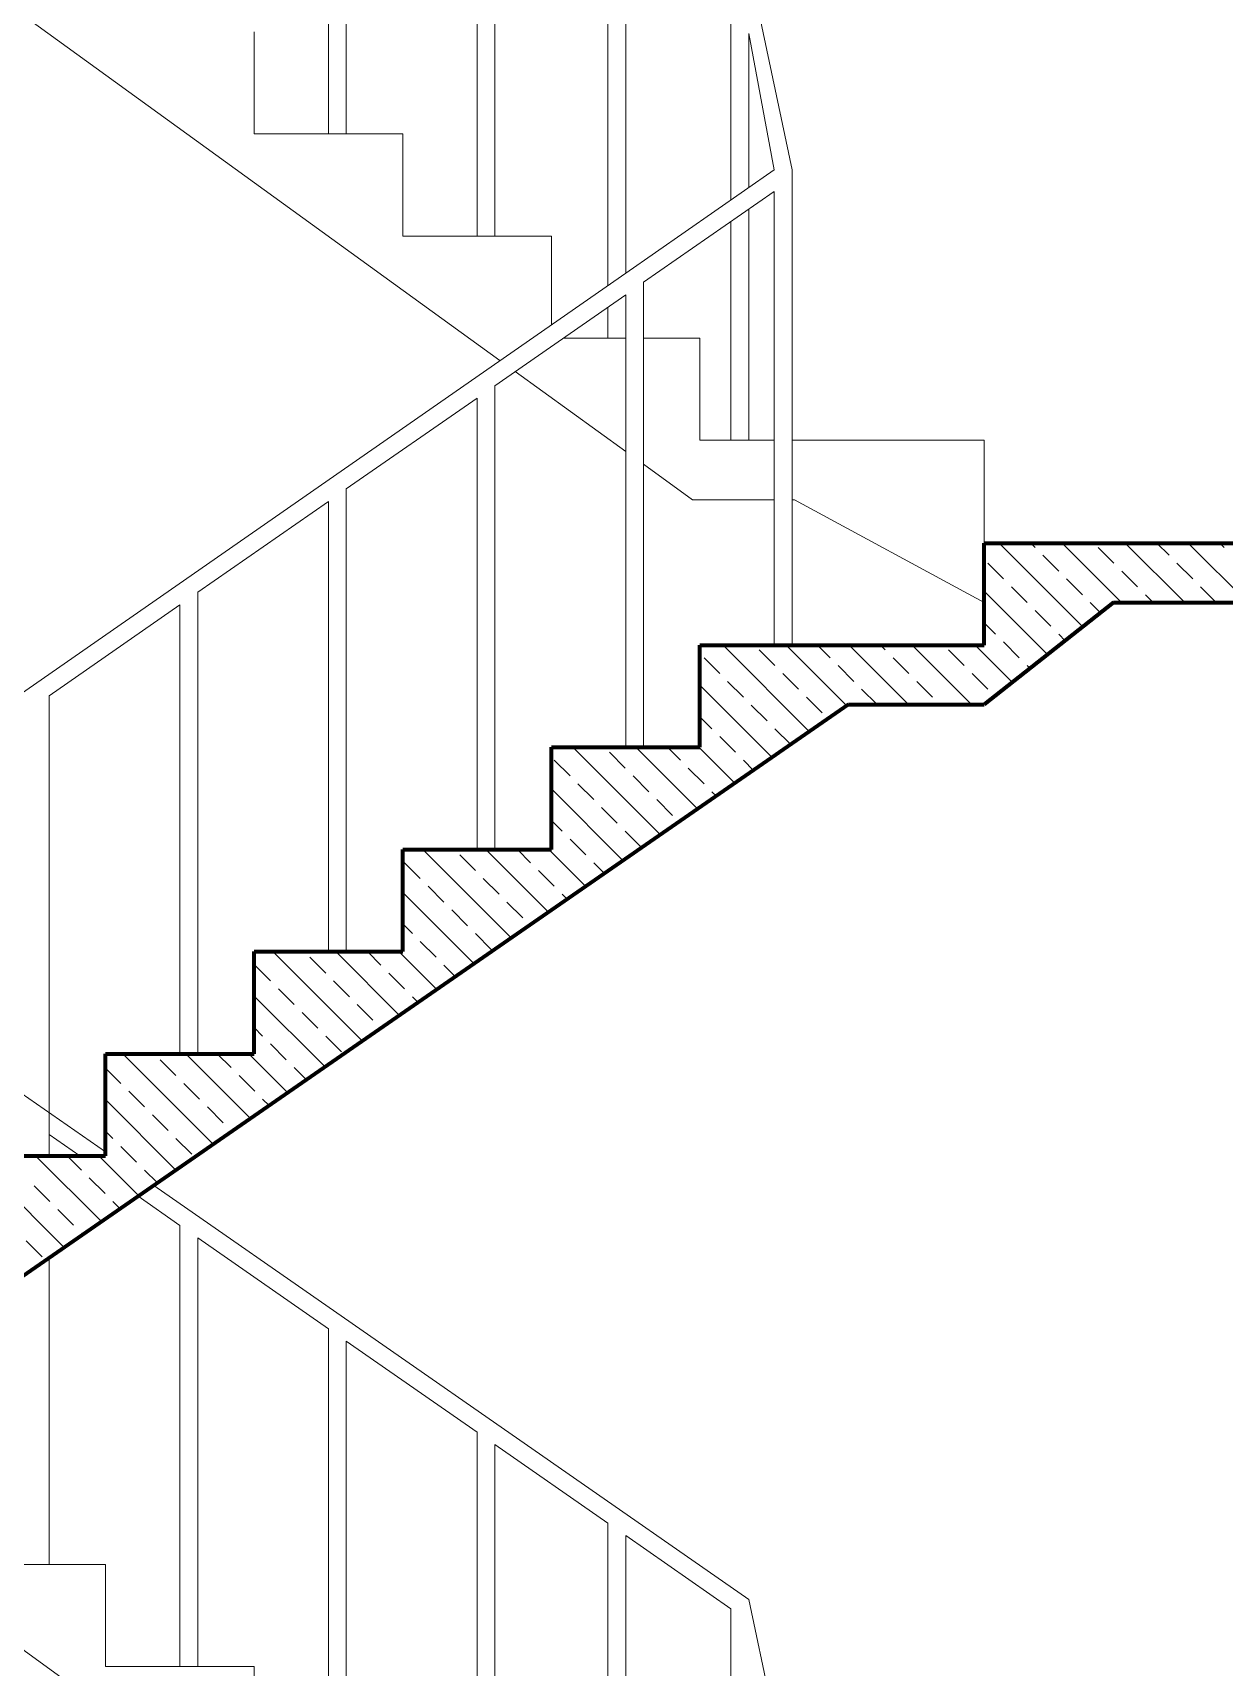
# Model space of a CAD drawing. Header units: millimetres. Extents: x 35860 to 71103, y -11298 to -8385.
# Drawn here: x 54974.8 to 55175.3, y -10515.1 to -10240.1 of the extents above; entities that cross this region are included whole.
import ezdxf

# ---------------------------------------------------------------- set-up
doc = ezdxf.new("R2010")
doc.units = ezdxf.units.MM
doc.header["$MEASUREMENT"] = 0
doc.layers.get('0').update_dxf_attribs({"lineweight": 15})
for name, color, linetype, lineweight in [('02', 2, 'Continuous', 20), ('07', 3, 'Continuous', 70), ('Merd&Balkon', 40, 'Continuous', 20)]:
    doc.layers.add(name, color=color, linetype=linetype, lineweight=lineweight)

msp = doc.modelspace()

# ---------------------------------------------------------------- linework, layer by layer
for p, q in [((55151.48, -10340.05), (55137.41, -10325.98)), ((55143.44, -10326.71), (55142.71, -10325.98)), ((55158.01, -10335.98), (55148.01, -10325.98)), ((55168.62, -10335.98), (55158.62, -10325.98)), ((55165.98, -10328.04), (55163.92, -10325.98)), ((55179.23, -10335.98), (55169.23, -10325.98)), ((55175.26, -10326.71), (55174.53, -10325.98)), ((55147.42, -10330.69), (55144.77, -10328.04)), ((55156.7, -10329.37), (55154.05, -10326.71)), ((55138.14, -10332.02), (55135.49, -10329.37)), ((55160.68, -10333.34), (55158.03, -10330.69)), ((55169.96, -10332.02), (55167.31, -10329.37)), ((55145.56, -10344.74), (55134.91, -10334.09)), ((55142.12, -10335.99), (55139.46, -10333.34)), ((55151.4, -10334.67), (55148.74, -10332.02)), ((55173.92, -10335.98), (55171.28, -10333.34)), ((55154.44, -10337.71), (55152.72, -10335.99)), ((55163.32, -10335.98), (55162, -10334.67)), ((55136.81, -10341.3), (55134.91, -10339.4)), ((55146.09, -10339.97), (55143.44, -10337.32)), ((55140.79, -10345.28), (55138.14, -10342.62)), ((55148.52, -10342.4), (55147.42, -10341.3)), ((55090.41, -10347.93), (55087.76, -10345.28)), ((55105.5, -10357.72), (55090.95, -10343.16)), ((55099.69, -10346.6), (55097.04, -10343.95)), ((55111.77, -10353.38), (55101.55, -10343.16)), ((55108.97, -10345.28), (55106.86, -10343.16)), ((55122.16, -10353.16), (55112.16, -10343.16)), ((55118.25, -10343.95), (55117.46, -10343.16)), ((55122.23, -10347.93), (55119.58, -10345.28)), ((55132.77, -10353.16), (55122.77, -10343.16)), ((55131.51, -10346.6), (55128.86, -10343.95)), ((55139.64, -10349.42), (55133.37, -10343.16)), ((55103.67, -10350.58), (55101.02, -10347.93)), ((55112.95, -10349.25), (55110.3, -10346.6)), ((55135.49, -10350.58), (55132.84, -10347.93)), ((55142.6, -10347.08), (55142.12, -10346.6)), ((55099.23, -10362.05), (55087.08, -10349.91)), ((55094.39, -10351.9), (55091.73, -10349.25)), ((55116.86, -10353.16), (55114.27, -10350.58)), ((55126.21, -10351.9), (55123.55, -10349.25)), ((55098.36, -10355.88), (55095.71, -10353.23)), ((55107.64, -10354.56), (55104.99, -10351.9)), ((55089.08, -10357.21), (55087.08, -10355.21)), ((55093.06, -10361.18), (55090.41, -10358.53)), ((55102.34, -10359.86), (55099.69, -10357.21)), ((55080.43, -10375.07), (55065.7, -10360.34)), ((55074.5, -10363.84), (55071.85, -10361.18)), ((55086.7, -10370.73), (55076.31, -10360.34)), ((55083.78, -10362.51), (55081.61, -10360.34)), ((55092.96, -10366.39), (55086.91, -10360.34)), ((55065.22, -10365.16), (55062.57, -10362.51)), ((55087.76, -10366.49), (55085.11, -10363.84)), ((55096.1, -10364.22), (55094.39, -10362.51)), ((55074.16, -10379.41), (55062.08, -10367.33)), ((55069.2, -10369.14), (55066.54, -10366.49)), ((55078.48, -10367.81), (55075.82, -10365.16)), ((55082.45, -10371.79), (55079.8, -10369.14)), ((55089.83, -10368.56), (55089.08, -10367.81)), ((55063.89, -10374.44), (55062.08, -10372.64)), ((55073.17, -10373.12), (55070.52, -10370.47)), ((55077.15, -10377.09), (55074.5, -10374.44)), ((55055.35, -10392.42), (55040.45, -10377.52)), ((55049.31, -10381.07), (55046.66, -10378.42)), ((55061.62, -10388.08), (55051.06, -10377.52)), ((55058.59, -10379.75), (55056.36, -10377.52)), ((55067.89, -10383.74), (55061.67, -10377.52)), ((55067.87, -10378.42), (55065.22, -10375.77)), ((55040.03, -10382.4), (55037.38, -10379.75)), ((55062.57, -10383.72), (55059.91, -10381.07)), ((55071.02, -10381.58), (55069.2, -10379.75)), ((55044, -10386.38), (55041.35, -10383.72)), ((55053.29, -10385.05), (55050.63, -10382.4)), ((55049.08, -10396.76), (55037.08, -10384.76)), ((55057.26, -10389.03), (55054.61, -10386.38)), ((55064.76, -10385.91), (55063.89, -10385.05)), ((55047.98, -10390.35), (55045.33, -10387.7)), ((55038.7, -10391.68), (55037.08, -10390.06)), ((55051.96, -10394.33), (55049.31, -10391.68)), ((55030.28, -10409.77), (55015.21, -10394.7)), ((55036.55, -10405.43), (55025.81, -10394.7)), ((55033.4, -10396.98), (55031.12, -10394.7)), ((55042.81, -10401.1), (55036.42, -10394.7)), ((55042.68, -10395.66), (55040.03, -10393)), ((55014.84, -10399.63), (55012.18, -10396.98)), ((55024.12, -10398.31), (55021.47, -10395.66)), ((55045.95, -10398.93), (55044, -10396.98)), ((55028.09, -10402.29), (55025.44, -10399.63)), ((55037.38, -10400.96), (55034.72, -10398.31)), ((55024.01, -10414.11), (55012.08, -10402.18)), ((55018.81, -10403.61), (55016.16, -10400.96)), ((55039.68, -10403.26), (55038.7, -10402.29)), ((55022.79, -10407.59), (55020.14, -10404.94)), ((55032.07, -10406.26), (55029.42, -10403.61)), ((55013.51, -10408.91), (55012.08, -10407.49)), ((55033.41, -10407.6), (55033.4, -10407.59)), ((55017.49, -10412.89), (55014.84, -10410.24)), ((55026.77, -10411.57), (55024.12, -10408.91)), ((55005.2, -10427.12), (54989.96, -10411.88)), ((54998.93, -10415.54), (54996.28, -10412.89)), ((55011.47, -10422.78), (55000.57, -10411.88)), ((55008.21, -10414.22), (55005.87, -10411.88)), ((55017.74, -10418.45), (55011.18, -10411.88)), ((55020.87, -10416.28), (55018.81, -10414.22)), ((54989.65, -10416.87), (54987.08, -10414.31)), ((55002.9, -10419.52), (55000.25, -10416.87)), ((55012.18, -10418.2), (55009.53, -10415.54)), ((54998.93, -10431.46), (54987.08, -10419.61)), ((54993.62, -10420.85), (54990.97, -10418.2)), ((55014.6, -10420.62), (55013.51, -10419.52)), ((54997.6, -10424.82), (54994.95, -10422.17)), ((55006.88, -10423.5), (55004.23, -10420.85)), ((54988.32, -10426.15), (54987.08, -10424.91)), ((55008.34, -10424.95), (55008.21, -10424.82)), ((54992.3, -10430.13), (54989.65, -10427.48)), ((55001.58, -10428.8), (54998.93, -10426.15)), ((54980.13, -10444.47), (54964.72, -10429.06)), ((54986.4, -10440.14), (54975.32, -10429.06)), ((54983.02, -10431.45), (54980.63, -10429.06)), ((54992.66, -10435.8), (54985.93, -10429.06)), ((54986.99, -10435.43), (54984.34, -10432.78)), ((54995.8, -10433.63), (54993.62, -10431.45)), ((54977.71, -10436.76), (54975.06, -10434.11)), ((54981.69, -10440.73), (54979.04, -10438.08)), ((54989.53, -10437.97), (54988.32, -10436.76)), ((54976.39, -10446.04), (54973.74, -10443.39)), ((54983.26, -10442.3), (54983.02, -10442.06))]:
    msp.add_line(p, q)
at = {"layer": '02'}
for p, q in [((55024.58, -10257.15), (55024.58, -10183.16)), ((55027.58, -10257.15), (55027.58, -10185.25)), ((55049.58, -10274.33), (55049.58, -10200.55)), ((55052.58, -10274.33), (55052.58, -10202.64)), ((55071.58, -10282.63), (55071.58, -10215.86)), ((55074.58, -10280.55), (55074.58, -10217.95)), ((55095.28, -10228.69), (55102.58, -10263.16)), ((55092.28, -10268.24), (55092.28, -10230.25)), ((55099.58, -10263.16), (55095.28, -10240.26)), ((55095.28, -10266.16), (55095.28, -10240.26)), ((55074.58, -10280.55), (55099.58, -10263.16)), ((55102.58, -10343.16), (55102.58, -10263.16)), ((55077.58, -10282.11), (55099.58, -10266.82)), ((55099.58, -10343.16), (55099.58, -10266.82)), ((55095.28, -10308.69), (55095.28, -10269.81)), ((55092.28, -10308.69), (55092.28, -10271.9)), ((54922.42, -10386.35), (55074.58, -10280.55)), ((55077.58, -10360.34), (55077.58, -10282.11)), ((55052.58, -10299.5), (55074.58, -10284.2)), ((55074.58, -10360.34), (55074.58, -10284.2)), ((55052.58, -10377.52), (55052.58, -10299.5)), ((55027.58, -10316.88), (55049.58, -10301.58)), ((55049.58, -10377.52), (55049.58, -10301.58)), ((55027.58, -10394.7), (55027.58, -10316.88)), ((55002.58, -10334.26), (55024.58, -10318.97)), ((55024.58, -10394.7), (55024.58, -10318.97)), ((55002.58, -10411.88), (55002.58, -10334.26)), ((54977.58, -10351.65), (54999.58, -10336.35)), ((54999.58, -10411.88), (54999.58, -10336.35)), ((54977.58, -10429.06), (54977.58, -10351.65)), ((54987.08, -10428.41), (54925.42, -10385.51)), ((54982.76, -10429.06), (54977.58, -10425.46)), ((54977.58, -10429.06), (54977.58, -10425.46)), ((54999.58, -10440.77), (54992.55, -10435.87)), ((55095.28, -10503.69), (54995.19, -10434.05)), ((54999.58, -10514.97), (54999.58, -10440.77)), ((55002.58, -10514.97), (55002.58, -10442.85)), ((55024.58, -10458.16), (55002.58, -10442.85)), ((54977.58, -10497.79), (54977.58, -10446.23)), ((55024.58, -10532.15), (55024.58, -10458.16)), ((55027.58, -10532.15), (55027.58, -10460.25)), ((55049.58, -10475.55), (55027.58, -10460.25)), ((55049.58, -10549.33), (55049.58, -10475.55)), ((55052.58, -10549.33), (55052.58, -10477.64)), ((55071.58, -10490.86), (55052.58, -10477.64)), ((55071.58, -10557.63), (55071.58, -10490.86)), ((55092.28, -10505.25), (55074.58, -10492.95)), ((55074.58, -10555.55), (55074.58, -10492.95)), ((55095.28, -10503.69), (55102.58, -10538.16)), ((55092.28, -10543.24), (55092.28, -10505.25))]:
    msp.add_line(p, q, dxfattribs=at)
at = {"layer": '07'}
for p, q in [((55134.91, -10343.16), (55134.91, -10325.98)), ((55134.91, -10325.98), (55202.08, -10325.98)), ((55156.62, -10335.98), (55134.91, -10353.16)), ((55156.62, -10335.98), (55182.08, -10335.98)), ((55087.08, -10360.34), (55087.08, -10343.16)), ((55087.08, -10343.16), (55112.08, -10343.16)), ((55112.08, -10343.16), (55134.91, -10343.16)), ((55112.08, -10353.16), (54938.29, -10473.42)), ((55112.08, -10353.16), (55134.91, -10353.16)), ((55062.08, -10377.52), (55062.08, -10360.34)), ((55062.08, -10360.34), (55087.08, -10360.34)), ((55037.08, -10394.7), (55037.08, -10377.52)), ((55037.08, -10377.52), (55062.08, -10377.52)), ((55012.08, -10411.88), (55012.08, -10394.7)), ((55012.08, -10394.7), (55037.08, -10394.7)), ((54987.08, -10429.06), (54987.08, -10411.88)), ((54987.08, -10411.88), (55012.08, -10411.88)), ((54962.08, -10429.06), (54987.08, -10429.06))]:
    msp.add_line(p, q, dxfattribs=at)
at = {"layer": 'Merd&Balkon'}
for p, q in [((55053.43, -10295.25), (54919.64, -10198.42)), ((55012.08, -10239.97), (55012.08, -10257.15)), ((55012.08, -10257.15), (55037.08, -10257.15)), ((55037.08, -10257.15), (55037.08, -10274.33)), ((55037.08, -10274.33), (55062.08, -10274.33)), ((55062.08, -10274.33), (55062.08, -10289.24)), ((55074.58, -10280.55), (55074.58, -10280.34)), ((55074.58, -10291.51), (55074.58, -10284.2)), ((55074.58, -10291.51), (55074.58, -10284.2)), ((55071.58, -10291.51), (55071.58, -10286.29)), ((55064.07, -10291.51), (55074.58, -10291.51)), ((55077.58, -10291.51), (55087.08, -10291.51)), ((55087.08, -10291.51), (55087.08, -10308.69)), ((55074.58, -10310.56), (55056.01, -10297.12)), ((55087.08, -10308.69), (55099.58, -10308.69)), ((55102.58, -10308.69), (55112.08, -10308.69)), ((55112.08, -10308.69), (55134.91, -10308.69)), ((55134.91, -10325.98), (55134.91, -10308.69)), ((55085.82, -10318.69), (55077.58, -10312.73)), ((55093.82, -10318.69), (55085.82, -10318.69)), ((55099.58, -10318.69), (55093.82, -10318.69)), ((55102.95, -10318.69), (55102.58, -10318.69)), ((55134.91, -10335.98), (55102.95, -10318.69)), ((55053.43, -10570.25), (54919.64, -10473.42)), ((54962.08, -10497.79), (54987.08, -10497.79)), ((54987.08, -10497.79), (54987.08, -10514.97)), ((54987.08, -10514.97), (55012.08, -10514.97)), ((55012.08, -10514.97), (55012.08, -10532.15))]:
    msp.add_line(p, q, dxfattribs=at)

doc.saveas('drawing.dxf')
